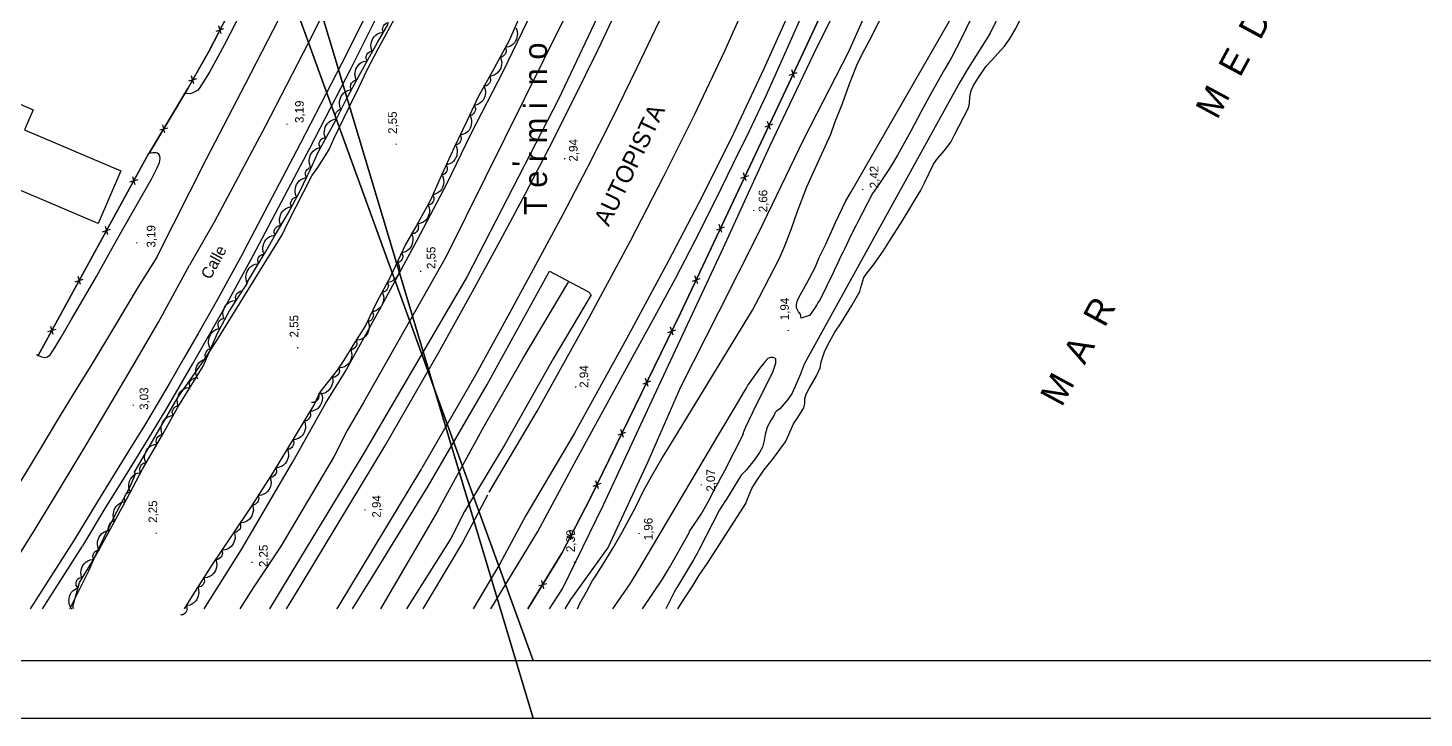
# Model space of a CAD drawing. Extents: x 731854 to 732444, y 4380981 to 4382008.
# Drawn here: x 732074.6 to 732317.5, y 4380981 to 4381101.1 of the extents above; entities that cross this region are included whole.
import ezdxf

# ---------------------------------------------------------------- set-up
doc = ezdxf.new("R2010")
doc.units = 0
doc.linetypes.add('DASHED', pattern=[0])
doc.linetypes.add('HIDDEN', pattern=[0])
doc.layers.get('0').update_dxf_attribs({"linetype": 'CONTINUOUS'})
for name, color, linetype in [('1', 7, 'CONTINUOUS'), ('14', 7, 'CONTINUOUS'), ('24', 7, 'CONTINUOUS'), ('25', 7, 'CONTINUOUS'), ('44', 7, 'CONTINUOUS'), ('48', 7, 'CONTINUOUS'), ('50', 7, 'CONTINUOUS'), ('53', 7, 'CONTINUOUS'), ('8', 7, 'CONTINUOUS'), ('9', 7, 'CONTINUOUS'), ('PATTERN_CLASS', 7, 'CONTINUOUS')]:
    doc.layers.add(name, color=color, linetype=linetype)

msp = doc.modelspace()

# ---------------------------------------------------------------- linework, layer by layer
at = {"layer": '1', "color": 0, "linetype": 'CONTINUOUS'}
for p, q in [((732107.36, 4381100.53), (732108.74, 4381100.99)), ((732108.26, 4381100.04), (732107.83, 4381101.44)), ((732103.49, 4381091.35), (732103.12, 4381092.75)), ((732207.07, 4381092.84), (732208.43, 4381093.35)), ((732207.99, 4381092.39), (732207.5, 4381093.77)), ((732102.61, 4381091.87), (732104.01, 4381092.27)), ((732097.59, 4381083.35), (732099, 4381083.72)), ((732098.46, 4381082.81), (732098.11, 4381084.22)), ((732202.86, 4381083.88), (732204.23, 4381084.39)), ((732203.78, 4381083.43), (732203.3, 4381084.8)), ((732076.44, 4381044.11), (732095.7, 4381079.3)), ((732199.56, 4381074.47), (732199.08, 4381075.85)), ((732092.39, 4381074.3), (732093.79, 4381074.72)), ((732093.28, 4381073.79), (732092.88, 4381075.19)), ((732198.65, 4381074.92), (732200.02, 4381075.43)), ((732087.64, 4381065.61), (732089.03, 4381066.04)), ((732088.52, 4381065.11), (732088.13, 4381066.51)), ((732194.44, 4381065.96), (732195.8, 4381066.47)), ((732195.35, 4381065.51), (732194.87, 4381066.89)), ((732082.89, 4381056.93), (732084.28, 4381057.35)), ((732083.77, 4381056.42), (732083.38, 4381057.82)), ((732190.22, 4381057.01), (732191.59, 4381057.51)), ((732191.14, 4381056.55), (732190.66, 4381057.93)), ((732079.02, 4381047.74), (732078.62, 4381049.14)), ((732186.87, 4381047.61), (732186.41, 4381048.99)), ((732078.13, 4381048.24), (732079.53, 4381048.67)), ((732185.96, 4381048.08), (732187.34, 4381048.56)), ((732181.63, 4381039.18), (732183, 4381039.66)), ((732182.54, 4381038.71), (732182.07, 4381040.09)), ((732177.29, 4381030.28), (732178.66, 4381030.77)), ((732178.2, 4381029.81), (732177.74, 4381031.19)), ((732173.86, 4381020.91), (732173.4, 4381022.29)), ((732172.95, 4381021.38), (732174.33, 4381021.87)), ((732168.45, 4381012.58), (732169.83, 4381013.03)), ((732169.34, 4381012.09), (732168.92, 4381013.48)), ((732077.19, 4381000), (732084.15, 4381010.92)), ((732163.49, 4381004.05), (732164.9, 4381004.41)), ((732164.35, 4381003.5), (732164.02, 4381004.92))]:
    msp.add_line(p, q, dxfattribs=at)
for points in [[(732199.21, 4381302.1), (732193.95, 4381281.55), (732187.92, 4381259.92), (732181.16, 4381237.73), (732174.2, 4381216.69), (732167.53, 4381198.19), (732161.12, 4381181.67), (732154.72, 4381166.03), (732147.83, 4381150.05), (732140.08, 4381133), (732132.07, 4381116.05), (732124.3, 4381100.21), (732115.92, 4381083.92), (732107.02, 4381067.27), (732102.77, 4381059.82)], [(732097.04, 4381061.21), (732105.71, 4381078.3), (732112.47, 4381091.38), (732118.28, 4381102.61), (732123.58, 4381112.98), (732128.58, 4381123.04), (732133.35, 4381133.01), (732137.92, 4381143.02), (732142.4, 4381153.17), (732146.91, 4381163.63), (732151.58, 4381174.71), (732156.42, 4381186.66), (732161.18, 4381199.07), (732165.59, 4381211.5), (732169.72, 4381223.84), (732173.75, 4381236.19), (732177.8, 4381249.05), (732181.93, 4381262.8), (732186.02, 4381277.19), (732189.92, 4381291.69)], [(732112.24, 4381062.32), (732122.06, 4381081), (732129.24, 4381094.92), (732135.11, 4381106.6), (732140.47, 4381117.6), (732145.85, 4381128.94), (732151.17, 4381140.44), (732156.25, 4381151.73), (732161.15, 4381163.05), (732165.95, 4381174.62), (732170.55, 4381186.15), (732174.86, 4381197.4), (732179.02, 4381208.87), (732183.18, 4381221.07), (732187.35, 4381233.92), (732191.48, 4381247.23), (732195.52, 4381260.94), (732199.41, 4381274.9), (732203.01, 4381288.56)], [(732113.83, 4381061.48), (732123.66, 4381080.17), (732130.85, 4381094.1), (732136.72, 4381105.8), (732142.09, 4381116.82), (732147.48, 4381128.19), (732152.81, 4381139.69), (732157.9, 4381151.01), (732162.81, 4381162.35), (732167.62, 4381173.94), (732172.23, 4381185.48), (732176.55, 4381196.77), (732180.72, 4381208.27), (732184.89, 4381220.5), (732189.07, 4381233.38), (732193.2, 4381246.71), (732197.25, 4381260.44), (732201.15, 4381274.42), (732204.75, 4381288.12)], [(732161.61, 4381000), (732167.5, 4381009.67), (732172.39, 4381019.08), (732188.16, 4381051.44), (732206.96, 4381091.42), (732222.44, 4381124.64), (732234.38, 4381153.59), (732242.84, 4381175.82)], [(732130.61, 4381148.84), (732131.48, 4381148.1), (732131.73, 4381147.48), (732131.35, 4381145.9), (732130.1, 4381142.56), (732128.11, 4381137.8), (732125.57, 4381132.16), (732122.71, 4381126.07), (732119.71, 4381119.83), (732116.62, 4381113.54), (732113.55, 4381107.36), (732110.83, 4381102.01), (732108.8, 4381098.1), (732107.34, 4381095.4), (732106.26, 4381093.5), (732105.45, 4381092.15), (732104.85, 4381091.17), (732104.45, 4381090.55), (732104.21, 4381090.26), (732104.04, 4381090.15), (732103.81, 4381090.03), (732103.47, 4381089.84), (732102.9, 4381089.63), (732101.79, 4381089.67)], [(732095.76, 4381079.27), (732102.45, 4381090.57), (732106.09, 4381096.98), (732109.51, 4381103.61)], [(732050.1, 4381097.89), (732075.54, 4381086.82), (732074.04, 4381083.38), (732090.82, 4381076.21), (732086.88, 4381067.07), (732068, 4381075.08)], [(732076.13, 4381044.28), (732076.44, 4381044.11), (732077.08, 4381043.85), (732077.61, 4381043.76), (732078.03, 4381043.88), (732078.49, 4381044.23), (732079.22, 4381045.26), (732080.44, 4381047.3), (732082.17, 4381050.27), (732084.29, 4381053.92), (732086.56, 4381057.86), (732088.74, 4381061.73), (732090.87, 4381065.53), (732092.95, 4381069.21), (732094.8, 4381072.44), (732096.17, 4381074.9), (732097.07, 4381076.61), (732097.53, 4381077.69), (732097.67, 4381078.35), (732097.58, 4381078.81), (732097.39, 4381079.11), (732097.18, 4381079.27), (732096.95, 4381079.34), (732096.68, 4381079.34), (732096.38, 4381079.33), (732096.08, 4381079.32), (732095.7, 4381079.3)], [(732097.04, 4381061.21), (732093.8, 4381056.01), (732089.53, 4381048.83), (732085.76, 4381042.6), (732082.54, 4381037.37), (732079.63, 4381032.58), (732076.89, 4381028.05), (732074.2, 4381023.62), (732071.15, 4381018.71), (732067.46, 4381012.89), (732063.48, 4381006.66), (732059.58, 4381000.55), (732059.23, 4381000)], [(732112.24, 4381062.32), (732107.37, 4381053.44), (732104.23, 4381047.92), (732101.71, 4381043.48), (732099.4, 4381039.46), (732097.14, 4381035.63), (732094.9, 4381031.91), (732092.63, 4381028.21), (732090.02, 4381023.98), (732086.74, 4381018.69), (732082.63, 4381011.9), (732075.05, 4381000)], [(732084.18, 4381010.98), (732088.28, 4381017.76), (732091.56, 4381023.05), (732094.16, 4381027.26), (732096.44, 4381030.98), (732098.69, 4381034.71), (732100.96, 4381038.56), (732103.27, 4381042.6), (732105.8, 4381047.04), (732108.94, 4381052.57), (732113.82, 4381061.46)], [(732067.31, 4381000), (732071.34, 4381006.52), (732075.9, 4381013.89), (732080.32, 4381021.13), (732084.53, 4381028.11), (732088.55, 4381034.88), (732092.71, 4381041.92), (732097.38, 4381049.9), (732102.77, 4381059.82)]]:
    msp.add_lwpolyline(points, dxfattribs=at)
at = {"layer": '14', "color": 0, "linetype": 'CONTINUOUS'}
for points in [[(732154.89, 4381020.3), (732163.21, 4381034.38), (732172.18, 4381050.57), (732179.42, 4381064.03), (732185.27, 4381075.27), (732190.6, 4381085.96), (732195.84, 4381097.09), (732201.22, 4381109.21), (732206.79, 4381122.08), (732212.46, 4381135.21), (732217.96, 4381148.26), (732223.01, 4381160.94), (732227.65, 4381173.12), (732231.94, 4381184.75), (732235.89, 4381195.96), (732239.61, 4381207.13), (732243.6, 4381219.59), (732248.43, 4381235.27), (732254.72, 4381257.6), (732261.07, 4381283.28), (732265.25, 4381301.25)], [(732273.25, 4381297.37), (732269.15, 4381281.44), (732261.96, 4381255.66), (732255.62, 4381233.14), (732250.75, 4381217.34), (732246.74, 4381204.78), (732242.99, 4381193.52), (732239, 4381182.21), (732234.68, 4381170.48), (732230, 4381158.19), (732224.9, 4381145.42), (732219.37, 4381132.3), (732213.67, 4381119.09), (732208.07, 4381106.16), (732202.64, 4381093.94), (732197.35, 4381082.69), (732191.96, 4381071.89), (732186.06, 4381060.54), (732178.75, 4381046.96), (732169.69, 4381030.59), (732161.22, 4381016.27)], [(732136.74, 4381028.33), (732146.05, 4381044.53), (732151.95, 4381055.23), (732156.75, 4381064.04), (732161.12, 4381072.17), (732165.31, 4381080.21), (732169.49, 4381088.5), (732173.81, 4381097.33), (732178.31, 4381106.85)], [(732143.21, 4381024.54), (732152.59, 4381040.85), (732158.52, 4381051.63), (732163.35, 4381060.48), (732167.76, 4381068.67), (732171.98, 4381076.79), (732176.21, 4381085.16), (732180.57, 4381094.08), (732185.11, 4381103.67)], [(732119.59, 4381000), (732122.18, 4381004.21), (732136.74, 4381028.33)], [(732128.39, 4381000), (732128.58, 4381000.31), (732143.16, 4381024.44)], [(732154.6, 4381019.8), (732150.2, 4381011.54), (732144.72, 4381002.31), (732143.31, 4381000)], [(732161.22, 4381016.27), (732156.74, 4381007.86), (732152.07, 4381000)]]:
    msp.add_lwpolyline(points, dxfattribs=at)
at = {"layer": '24', "color": 0, "linetype": 'CONTINUOUS'}
msp.add_lwpolyline([(732187.7, 4381000), (732188.66, 4381001.56), (732190.2, 4381003.83), (732191.41, 4381005.86), (732192.81, 4381007.94), (732199.51, 4381018.34), (732199.79, 4381019.17), (732200.57, 4381020.96), (732201.3, 4381022.17), (732202.64, 4381024.12), (732204.13, 4381026.02), (732206.43, 4381029.07), (732206.73, 4381029.83), (732207.81, 4381032.21), (732208.44, 4381033.1), (732209.59, 4381034.98), (732209.78, 4381035.71), (732209.78, 4381036.6), (732210, 4381037.35), (732210.5, 4381038.32), (732211.8, 4381040.54), (732212.41, 4381041.94), (732212.63, 4381042.98), (732213.18, 4381044.71), (732213.78, 4381045.96), (732214.97, 4381048.13), (732216.07, 4381049.79), (732217.95, 4381052.77), (732219.36, 4381055.23), (732219.5, 4381055.92), (732220.02, 4381057.64), (732220.43, 4381058.23), (732221.91, 4381060.12), (732223.41, 4381062.23), (732224.56, 4381064.12), (732226.7, 4381067.48), (732229.91, 4381072.71), (732230.56, 4381074.14), (732232.12, 4381077.35), (732232.84, 4381078.37), (732233.98, 4381079.67), (732235.13, 4381081.23), (732235.8, 4381082.46), (732238.26, 4381087.17), (732238.42, 4381087.96), (732238.45, 4381089.12), (732238.69, 4381090.21), (732239.09, 4381091.04), (732239.98, 4381092.48), (732241.33, 4381094.4), (732242.26, 4381095.39), (732244.52, 4381097.92), (732245.37, 4381099.15), (732246.47, 4381101.01), (732247.25, 4381102.67)], dxfattribs=at)
at = {"layer": '25', "color": 0, "linetype": 'HIDDEN'}
msp.add_line((732146.01, 4381017.17), (732135.94, 4381000), dxfattribs=at)
msp.add_lwpolyline([(732146.01, 4381017.17), (732154, 4381031.77), (732160.77, 4381043.64), (732168.74, 4381056.96)], dxfattribs=at)
at = {"layer": '44', "color": 0, "linetype": 'CONTINUOUS'}
for points in [[(732093.16, 4381023.79), (732100.73, 4381036.76), (732100.73, 4381036.76), (732105.22, 4381043.21), (732105.53, 4381043.67), (732107.48, 4381046.71), (732118.87, 4381065.11), (732119.93, 4381067.29), (732124.02, 4381075.34), (732125.04, 4381076.77), (732127.02, 4381079.94), (732127.85, 4381081.77), (732130.49, 4381087.32), (732132.22, 4381090.73), (732133.73, 4381093.9), (732135.57, 4381097.44), (732143.35, 4381111.79)], [(732170.23, 4381000), (732170.72, 4381001.03), (732171.79, 4381002.94), (732172.86, 4381004.94), (732172.86, 4381004.96), (732173.17, 4381005.41), (732174.7, 4381007.78), (732176.41, 4381010.6), (732177.97, 4381013.36), (732180.36, 4381017.77), (732181.73, 4381020.52), (732183.15, 4381023.13), (732184.89, 4381026.16), (732186.36, 4381028.48), (732200.69, 4381052), (732201.84, 4381054.16), (732205.39, 4381061.12), (732206.26, 4381063.15), (732207.45, 4381066.17), (732208.45, 4381069), (732210.12, 4381073.46), (732210.95, 4381075.23), (732214.26, 4381082.59), (732215, 4381084.61), (732216.31, 4381087.96), (732217.55, 4381091.35), (732218.82, 4381094.59), (732219.79, 4381096.66), (732220.99, 4381098.91), (732224.19, 4381105.17)], [(732209.1, 4381050.59), (732209.1, 4381050.59), (732208.99, 4381051.3), (732208.66, 4381051.67), (732208.33, 4381052.4), (732208.31, 4381052.98), (732208.51, 4381053.71), (732209, 4381054.71), (732210.13, 4381056.69), (732211.55, 4381059.38), (732212.28, 4381061.12), (732213.4, 4381063.46), (732215.11, 4381067.21), (732216.91, 4381070.98), (732217.84, 4381072.54), (732237.06, 4381106.11)], [(732243.87, 4381104.01), (732242.02, 4381100.15), (732241.25, 4381098.98), (732238.16, 4381094.1), (732236.75, 4381091.65), (732209.66, 4381042.6), (732208.94, 4381040.73), (732207.56, 4381037.56), (732206.81, 4381036.42), (732205.43, 4381034.82), (732204.76, 4381034.35), (732204.6, 4381034.19), (732204.42, 4381033.71), (732203.89, 4381032.92), (732203.24, 4381031.62), (732202.84, 4381030.37), (732202.72, 4381029.3), (732202.39, 4381028.15), (732201.9, 4381027.23), (732200.95, 4381025.86), (732199.63, 4381024.21), (732198.68, 4381023.27), (732196.16, 4381019.11), (732195.87, 4381018.69), (732194.92, 4381017.25), (732191.31, 4381010.19), (732191.08, 4381009.75), (732190.41, 4381008.56), (732187.77, 4381004.17), (732187.51, 4381003.73), (732187.06, 4381002.9), (732185.57, 4381000)], [(732238.59, 4381102.55), (732236.96, 4381099.21), (732235.24, 4381095.84), (732234.07, 4381093.87), (732231.71, 4381089.73), (732229.92, 4381086.44), (732228.19, 4381083.14), (732225.91, 4381078.96), (732224.58, 4381076.8), (732222.77, 4381074.03), (732221.53, 4381072.28), (732218.93, 4381067.21), (732218.69, 4381066.78), (732217.84, 4381065.11), (732216.67, 4381062.61), (732216.42, 4381062.14), (732215.96, 4381061.23), (732215.21, 4381059.6), (732215, 4381059.14), (732214.55, 4381058.16), (732213.83, 4381056.71), (732213.61, 4381056.25), (732213.37, 4381055.71), (732212.31, 4381053.67), (732212.05, 4381053.23), (732211.88, 4381052.92), (732211.46, 4381052.27), (732211.17, 4381051.86), (732210.57, 4381051.02), (732209.1, 4381050.59)], [(732181.51, 4381000), (732185.03, 4381005.19), (732186.23, 4381007.21), (732189.71, 4381013.32), (732189.68, 4381013.34), (732189.65, 4381013.38), (732189.96, 4381013.82), (732191.71, 4381016.46), (732192.98, 4381018.64), (732194.07, 4381020.78), (732195.84, 4381024.1), (732199.09, 4381030.48), (732199.03, 4381030.53), (732199.19, 4381030.96), (732199.53, 4381031.67), (732201.4, 4381035.69), (732202.68, 4381038.17), (732204.24, 4381041.35), (732204.73, 4381042.77), (732204.73, 4381043.48), (732204.29, 4381043.73), (732203.79, 4381043.76), (732203.34, 4381043.54), (732202.86, 4381043.05), (732201.9, 4381041.81), (732200.07, 4381039.3), (732199.84, 4381038.96), (732199.64, 4381038.5), (732199.02, 4381037.59), (732197.98, 4381035.79), (732194.61, 4381030.19), (732180.78, 4381006.73), (732179.6, 4381004.8), (732179.31, 4381004.36), (732176.33, 4381000)], [(732081.91, 4381000), (732083.18, 4381002.46), (732085.22, 4381006.63), (732086.33, 4381009.16), (732087.88, 4381012.48), (732089.53, 4381015.79), (732092.41, 4381021.27), (732093.34, 4381023.5), (732093.16, 4381023.79)]]:
    msp.add_lwpolyline(points, dxfattribs=at)
at = {"layer": '53', "color": 0, "linetype": 'CONTINUOUS'}
for points in [[(732134.54, 4381097.02), (732134.43, 4381097.22), (732134.35, 4381097.58), (732134.29, 4381098), (732134.33, 4381098.31), (732134.41, 4381098.62), (732134.49, 4381098.93), (732134.65, 4381099.25), (732134.87, 4381099.54), (732135.14, 4381099.83), (732135.46, 4381100.04), (732135.87, 4381100.22), (732136.22, 4381100.3), (732136.47, 4381100.3), (732136.38, 4381100.56), (732136.33, 4381100.85), (732136.36, 4381101.06), (732136.41, 4381101.27), (732136.54, 4381101.49), (732136.68, 4381101.66), (732136.87, 4381101.83), (732137.07, 4381101.94), (732137.27, 4381101.95), (732137.43, 4381101.96)], [(732159.51, 4381101.04), (732159.62, 4381100.84), (732159.71, 4381100.48), (732159.78, 4381100.07), (732159.76, 4381099.75), (732159.69, 4381099.43), (732159.61, 4381099.12), (732159.46, 4381098.81), (732159.25, 4381098.5), (732158.99, 4381098.21), (732158.67, 4381097.99), (732158.28, 4381097.8), (732157.92, 4381097.71), (732157.67, 4381097.7), (732157.77, 4381097.44), (732157.83, 4381097.16), (732157.81, 4381096.94), (732157.76, 4381096.74), (732157.64, 4381096.51), (732157.5, 4381096.34), (732157.31, 4381096.16), (732157.13, 4381096.05), (732156.92, 4381096.03), (732156.77, 4381096.02)], [(732131.81, 4381091.99), (732131.69, 4381092.19), (732131.6, 4381092.55), (732131.53, 4381092.96), (732131.55, 4381093.28), (732131.62, 4381093.59), (732131.7, 4381093.9), (732131.84, 4381094.22), (732132.06, 4381094.53), (732132.31, 4381094.82), (732132.63, 4381095.05), (732133.03, 4381095.23), (732133.38, 4381095.32), (732133.63, 4381095.34), (732133.53, 4381095.6), (732133.47, 4381095.88), (732133.49, 4381096.1), (732133.53, 4381096.3), (732133.66, 4381096.53), (732133.79, 4381096.7), (732133.98, 4381096.88), (732134.17, 4381096.99), (732134.37, 4381097.01), (732134.52, 4381097.03)], [(732156.77, 4381096.02), (732156.88, 4381095.82), (732156.97, 4381095.46), (732157.04, 4381095.05), (732157.02, 4381094.73), (732156.95, 4381094.41), (732156.87, 4381094.1), (732156.72, 4381093.79), (732156.51, 4381093.48), (732156.25, 4381093.19), (732155.93, 4381092.96), (732155.54, 4381092.78), (732155.18, 4381092.69), (732154.93, 4381092.68), (732155.03, 4381092.42), (732155.09, 4381092.13), (732155.07, 4381091.92), (732155.02, 4381091.72), (732154.9, 4381091.49), (732154.76, 4381091.31), (732154.57, 4381091.14), (732154.39, 4381091.03), (732154.18, 4381091.01), (732154.03, 4381091)], [(732129.09, 4381086.96), (732128.97, 4381087.16), (732128.88, 4381087.52), (732128.81, 4381087.93), (732128.83, 4381088.25), (732128.9, 4381088.56), (732128.98, 4381088.87), (732129.13, 4381089.19), (732129.34, 4381089.5), (732129.6, 4381089.79), (732129.91, 4381090.02), (732130.31, 4381090.2), (732130.67, 4381090.29), (732130.91, 4381090.31), (732130.81, 4381090.56), (732130.75, 4381090.85), (732130.78, 4381091.06), (732130.82, 4381091.27), (732130.94, 4381091.49), (732131.08, 4381091.67), (732131.27, 4381091.84), (732131.45, 4381091.96), (732131.66, 4381091.97), (732131.81, 4381091.99)], [(732153.88, 4381091.07), (732154.02, 4381090.88), (732154.13, 4381090.53), (732154.23, 4381090.12), (732154.22, 4381089.8), (732154.17, 4381089.48), (732154.12, 4381089.17), (732153.99, 4381088.84), (732153.8, 4381088.52), (732153.56, 4381088.21), (732153.25, 4381087.97), (732152.87, 4381087.76), (732152.52, 4381087.64), (732152.28, 4381087.61), (732152.39, 4381087.36), (732152.47, 4381087.08), (732152.46, 4381086.87), (732152.43, 4381086.66), (732152.32, 4381086.43), (732152.19, 4381086.24), (732152.02, 4381086.06), (732151.84, 4381085.93), (732151.64, 4381085.9), (732151.48, 4381085.88)], [(732126.45, 4381081.88), (732126.33, 4381082.09), (732126.24, 4381082.44), (732126.17, 4381082.86), (732126.2, 4381083.17), (732126.27, 4381083.49), (732126.35, 4381083.8), (732126.5, 4381084.12), (732126.71, 4381084.42), (732126.97, 4381084.71), (732127.29, 4381084.94), (732127.68, 4381085.12), (732128.04, 4381085.21), (732128.29, 4381085.22), (732128.19, 4381085.48), (732128.13, 4381085.77), (732128.15, 4381085.98), (732128.2, 4381086.19), (732128.32, 4381086.41), (732128.46, 4381086.59), (732128.65, 4381086.76), (732128.83, 4381086.87), (732129.04, 4381086.89), (732129.19, 4381086.91)], [(732151.5, 4381085.87), (732151.63, 4381085.67), (732151.74, 4381085.32), (732151.82, 4381084.91), (732151.81, 4381084.59), (732151.76, 4381084.27), (732151.69, 4381083.96), (732151.56, 4381083.64), (732151.36, 4381083.32), (732151.11, 4381083.02), (732150.81, 4381082.78), (732150.42, 4381082.58), (732150.07, 4381082.47), (732149.82, 4381082.45), (732149.93, 4381082.19), (732150, 4381081.91), (732149.99, 4381081.7), (732149.95, 4381081.49), (732149.84, 4381081.26), (732149.71, 4381081.08), (732149.53, 4381080.9), (732149.35, 4381080.78), (732149.15, 4381080.75), (732148.99, 4381080.73)], [(732123.9, 4381076.77), (732123.76, 4381076.96), (732123.65, 4381077.31), (732123.55, 4381077.72), (732123.56, 4381078.04), (732123.61, 4381078.36), (732123.66, 4381078.67), (732123.79, 4381079), (732123.98, 4381079.32), (732124.23, 4381079.63), (732124.53, 4381079.87), (732124.91, 4381080.08), (732125.26, 4381080.2), (732125.5, 4381080.22), (732125.39, 4381080.48), (732125.31, 4381080.76), (732125.32, 4381080.97), (732125.35, 4381081.18), (732125.46, 4381081.41), (732125.59, 4381081.6), (732125.76, 4381081.78), (732125.94, 4381081.91), (732126.14, 4381081.94), (732126.3, 4381081.96)], [(732148.98, 4381080.73), (732149.11, 4381080.54), (732149.22, 4381080.19), (732149.32, 4381079.78), (732149.32, 4381079.47), (732149.27, 4381079.15), (732149.22, 4381078.83), (732149.09, 4381078.51), (732148.9, 4381078.19), (732148.66, 4381077.88), (732148.36, 4381077.63), (732147.98, 4381077.42), (732147.63, 4381077.3), (732147.38, 4381077.27), (732147.5, 4381077.02), (732147.58, 4381076.74), (732147.57, 4381076.53), (732147.54, 4381076.32), (732147.44, 4381076.08), (732147.31, 4381075.9), (732147.14, 4381075.72), (732146.96, 4381075.59), (732146.76, 4381075.56), (732146.6, 4381075.53)], [(732121.45, 4381071.6), (732121.32, 4381071.79), (732121.21, 4381072.14), (732121.12, 4381072.55), (732121.13, 4381072.87), (732121.18, 4381073.19), (732121.24, 4381073.5), (732121.37, 4381073.83), (732121.56, 4381074.15), (732121.81, 4381074.45), (732122.11, 4381074.7), (732122.49, 4381074.9), (732122.84, 4381075.01), (732123.09, 4381075.04), (732122.98, 4381075.29), (732122.9, 4381075.57), (732122.91, 4381075.79), (732122.94, 4381075.99), (732123.05, 4381076.23), (732123.18, 4381076.41), (732123.36, 4381076.59), (732123.54, 4381076.72), (732123.74, 4381076.75), (732123.9, 4381076.77)], [(732146.59, 4381075.54), (732146.73, 4381075.35), (732146.85, 4381075), (732146.95, 4381074.59), (732146.96, 4381074.27), (732146.91, 4381073.95), (732146.86, 4381073.64), (732146.74, 4381073.31), (732146.55, 4381072.99), (732146.32, 4381072.67), (732146.02, 4381072.42), (732145.64, 4381072.21), (732145.3, 4381072.09), (732145.05, 4381072.05), (732145.17, 4381071.8), (732145.26, 4381071.52), (732145.25, 4381071.31), (732145.23, 4381071.1), (732145.12, 4381070.86), (732145, 4381070.68), (732144.83, 4381070.49), (732144.65, 4381070.36), (732144.45, 4381070.33), (732144.29, 4381070.3)], [(732118.68, 4381066.59), (732118.56, 4381066.79), (732118.47, 4381067.15), (732118.4, 4381067.56), (732118.42, 4381067.88), (732118.49, 4381068.2), (732118.57, 4381068.51), (732118.71, 4381068.83), (732118.93, 4381069.13), (732119.19, 4381069.42), (732119.5, 4381069.65), (732119.9, 4381069.84), (732120.25, 4381069.93), (732120.5, 4381069.94), (732120.4, 4381070.2), (732120.34, 4381070.48), (732120.36, 4381070.7), (732120.4, 4381070.9), (732120.53, 4381071.13), (732120.67, 4381071.31), (732120.85, 4381071.48), (732121.04, 4381071.59), (732121.24, 4381071.61), (732121.4, 4381071.63)], [(732144.23, 4381070.33), (732144.34, 4381070.13), (732144.44, 4381069.77), (732144.51, 4381069.36), (732144.48, 4381069.04), (732144.41, 4381068.73), (732144.34, 4381068.42), (732144.19, 4381068.1), (732143.98, 4381067.79), (732143.71, 4381067.5), (732143.4, 4381067.28), (732143, 4381067.09), (732142.65, 4381067), (732142.4, 4381066.99), (732142.5, 4381066.73), (732142.56, 4381066.44), (732142.54, 4381066.23), (732142.49, 4381066.03), (732142.37, 4381065.8), (732142.23, 4381065.62), (732142.04, 4381065.45), (732141.86, 4381065.34), (732141.65, 4381065.32), (732141.5, 4381065.3)], [(732115.76, 4381061.67), (732115.64, 4381061.88), (732115.56, 4381062.23), (732115.49, 4381062.65), (732115.52, 4381062.97), (732115.59, 4381063.28), (732115.67, 4381063.59), (732115.83, 4381063.9), (732116.04, 4381064.21), (732116.31, 4381064.5), (732116.63, 4381064.72), (732117.02, 4381064.9), (732117.38, 4381064.98), (732117.63, 4381065), (732117.53, 4381065.26), (732117.47, 4381065.54), (732117.5, 4381065.75), (732117.55, 4381065.96), (732117.67, 4381066.18), (732117.81, 4381066.36), (732118, 4381066.53), (732118.19, 4381066.64), (732118.39, 4381066.65), (732118.55, 4381066.67)], [(732141.28, 4381065.42), (732141.41, 4381065.23), (732141.52, 4381064.88), (732141.61, 4381064.47), (732141.61, 4381064.15), (732141.56, 4381063.83), (732141.5, 4381063.52), (732141.37, 4381063.19), (732141.18, 4381062.87), (732140.93, 4381062.57), (732140.63, 4381062.32), (732140.25, 4381062.12), (732139.9, 4381062), (732139.65, 4381061.98), (732139.76, 4381061.72), (732139.84, 4381061.44), (732139.83, 4381061.23), (732139.8, 4381061.02), (732139.69, 4381060.79), (732139.56, 4381060.6), (732139.39, 4381060.42), (732139.21, 4381060.3), (732139.01, 4381060.27), (732138.85, 4381060.24)], [(732112.79, 4381056.78), (732112.68, 4381056.99), (732112.61, 4381057.35), (732112.56, 4381057.77), (732112.59, 4381058.08), (732112.68, 4381058.39), (732112.77, 4381058.7), (732112.93, 4381059.01), (732113.15, 4381059.31), (732113.43, 4381059.59), (732113.75, 4381059.8), (732114.16, 4381059.97), (732114.52, 4381060.04), (732114.76, 4381060.05), (732114.68, 4381060.31), (732114.63, 4381060.59), (732114.66, 4381060.81), (732114.71, 4381061.01), (732114.85, 4381061.23), (732114.99, 4381061.4), (732115.18, 4381061.56), (732115.38, 4381061.67), (732115.58, 4381061.68), (732115.74, 4381061.69)], [(732138.98, 4381060.18), (732139.1, 4381059.97), (732139.19, 4381059.62), (732139.27, 4381059.2), (732139.24, 4381058.89), (732139.18, 4381058.57), (732139.1, 4381058.26), (732138.95, 4381057.94), (732138.74, 4381057.64), (732138.48, 4381057.34), (732138.17, 4381057.12), (732137.77, 4381056.93), (732137.42, 4381056.84), (732137.17, 4381056.82), (732137.27, 4381056.57), (732137.33, 4381056.28), (732137.31, 4381056.07), (732137.27, 4381055.86), (732137.14, 4381055.63), (732137, 4381055.46), (732136.82, 4381055.29), (732136.63, 4381055.17), (732136.43, 4381055.15), (732136.27, 4381055.14)], [(732108.77, 4381050.49), (732108.67, 4381050.7), (732108.61, 4381051.06), (732108.57, 4381051.48), (732108.62, 4381051.79), (732108.72, 4381052.1), (732108.82, 4381052.41), (732109, 4381052.71), (732109.24, 4381053), (732109.52, 4381053.26), (732109.85, 4381053.46), (732110.26, 4381053.61), (732110.63, 4381053.67), (732110.87, 4381053.67), (732110.8, 4381053.93), (732110.76, 4381054.22), (732110.8, 4381054.43), (732110.86, 4381054.63), (732111, 4381054.85), (732111.16, 4381055.01), (732111.36, 4381055.17), (732111.55, 4381055.27), (732111.76, 4381055.27), (732111.91, 4381055.27)], [(732136.19, 4381055.18), (732136.32, 4381054.98), (732136.43, 4381054.63), (732136.52, 4381054.22), (732136.51, 4381053.9), (732136.46, 4381053.58), (732136.4, 4381053.27), (732136.27, 4381052.95), (732136.07, 4381052.63), (732135.82, 4381052.33), (732135.52, 4381052.08), (732135.13, 4381051.88), (732134.78, 4381051.77), (732134.54, 4381051.75), (732134.65, 4381051.49), (732134.72, 4381051.21), (732134.71, 4381051), (732134.68, 4381050.79), (732134.56, 4381050.56), (732134.43, 4381050.38), (732134.26, 4381050.2), (732134.07, 4381050.07), (732133.87, 4381050.05), (732133.72, 4381050.02)], [(732106.43, 4381045.26), (732106.3, 4381045.45), (732106.17, 4381045.79), (732106.06, 4381046.2), (732106.06, 4381046.52), (732106.09, 4381046.84), (732106.14, 4381047.15), (732106.26, 4381047.48), (732106.44, 4381047.81), (732106.67, 4381048.12), (732106.97, 4381048.38), (732107.34, 4381048.6), (732107.69, 4381048.72), (732107.93, 4381048.76), (732107.81, 4381049.01), (732107.72, 4381049.29), (732107.72, 4381049.5), (732107.75, 4381049.71), (732107.85, 4381049.95), (732107.97, 4381050.14), (732108.14, 4381050.32), (732108.32, 4381050.46), (732108.51, 4381050.49), (732108.67, 4381050.52)], [(732133.8, 4381049.98), (732133.9, 4381049.77), (732133.97, 4381049.41), (732134.01, 4381048.99), (732133.96, 4381048.67), (732133.87, 4381048.36), (732133.78, 4381048.06), (732133.6, 4381047.75), (732133.37, 4381047.46), (732133.09, 4381047.19), (732132.76, 4381046.99), (732132.35, 4381046.83), (732131.99, 4381046.76), (732131.74, 4381046.77), (732131.82, 4381046.5), (732131.87, 4381046.22), (732131.83, 4381046), (732131.77, 4381045.8), (732131.63, 4381045.58), (732131.48, 4381045.42), (732131.28, 4381045.26), (732131.09, 4381045.16), (732130.89, 4381045.16), (732130.73, 4381045.15)], [(732104.2, 4381039.99), (732104.06, 4381040.18), (732103.94, 4381040.53), (732103.83, 4381040.93), (732103.82, 4381041.25), (732103.86, 4381041.57), (732103.91, 4381041.89), (732104.03, 4381042.22), (732104.21, 4381042.54), (732104.44, 4381042.86), (732104.73, 4381043.11), (732105.11, 4381043.33), (732105.45, 4381043.46), (732105.7, 4381043.5), (732105.58, 4381043.74), (732105.49, 4381044.02), (732105.49, 4381044.24), (732105.51, 4381044.44), (732105.62, 4381044.68), (732105.74, 4381044.87), (732105.91, 4381045.06), (732106.08, 4381045.19), (732106.28, 4381045.23), (732106.43, 4381045.26)], [(732130.79, 4381045.11), (732130.89, 4381044.9), (732130.95, 4381044.54), (732130.99, 4381044.12), (732130.94, 4381043.81), (732130.84, 4381043.5), (732130.74, 4381043.19), (732130.57, 4381042.89), (732130.33, 4381042.6), (732130.05, 4381042.33), (732129.71, 4381042.13), (732129.3, 4381041.98), (732128.94, 4381041.92), (732128.69, 4381041.93), (732128.77, 4381041.66), (732128.81, 4381041.38), (732128.77, 4381041.16), (732128.71, 4381040.96), (732128.56, 4381040.75), (732128.41, 4381040.58), (732128.21, 4381040.43), (732128.02, 4381040.33), (732127.81, 4381040.33), (732127.65, 4381040.33)], [(732100.84, 4381035.31), (732100.73, 4381035.52), (732100.66, 4381035.88), (732100.62, 4381036.3), (732100.66, 4381036.61), (732100.75, 4381036.92), (732100.84, 4381037.23), (732101.01, 4381037.54), (732101.24, 4381037.83), (732101.52, 4381038.11), (732101.85, 4381038.31), (732102.25, 4381038.47), (732102.62, 4381038.54), (732102.86, 4381038.54), (732102.78, 4381038.8), (732102.74, 4381039.09), (732102.77, 4381039.3), (732102.83, 4381039.51), (732102.97, 4381039.73), (732103.12, 4381039.89), (732103.31, 4381040.05), (732103.5, 4381040.16), (732103.71, 4381040.16), (732103.86, 4381040.17)], [(732127.55, 4381040.4), (732127.63, 4381040.19), (732127.66, 4381039.82), (732127.65, 4381039.4), (732127.58, 4381039.09), (732127.45, 4381038.79), (732127.32, 4381038.5), (732127.12, 4381038.21), (732126.86, 4381037.95), (732126.55, 4381037.71), (732126.2, 4381037.54), (732125.78, 4381037.43), (732125.41, 4381037.4), (732125.17, 4381037.43), (732125.22, 4381037.16), (732125.23, 4381036.87), (732125.17, 4381036.66), (732125.09, 4381036.47), (732124.93, 4381036.26), (732124.76, 4381036.12), (732124.55, 4381035.98), (732124.35, 4381035.9), (732124.14, 4381035.92), (732123.99, 4381035.93)], [(732125.61, 4381037.63), (732125.72, 4381037.42), (732125.8, 4381037.06), (732125.85, 4381036.65), (732125.82, 4381036.33), (732125.74, 4381036.02), (732125.65, 4381035.71), (732125.49, 4381035.4), (732125.26, 4381035.1), (732124.99, 4381034.82), (732124.67, 4381034.61), (732124.27, 4381034.44), (732123.91, 4381034.36), (732123.66, 4381034.36), (732123.75, 4381034.1), (732123.8, 4381033.81), (732123.77, 4381033.6), (732123.72, 4381033.39), (732123.58, 4381033.17), (732123.44, 4381033), (732123.25, 4381032.84), (732123.05, 4381032.73), (732122.85, 4381032.72), (732122.69, 4381032.71)], [(732098.07, 4381030.31), (732097.95, 4381030.51), (732097.86, 4381030.87), (732097.79, 4381031.28), (732097.82, 4381031.6), (732097.89, 4381031.92), (732097.97, 4381032.23), (732098.12, 4381032.54), (732098.33, 4381032.85), (732098.6, 4381033.14), (732098.91, 4381033.36), (732099.31, 4381033.54), (732099.67, 4381033.63), (732099.92, 4381033.64), (732099.82, 4381033.9), (732099.76, 4381034.18), (732099.79, 4381034.4), (732099.83, 4381034.6), (732099.95, 4381034.83), (732100.1, 4381035), (732100.28, 4381035.17), (732100.47, 4381035.29), (732100.67, 4381035.3), (732100.83, 4381035.32)], [(732122.69, 4381032.71), (732122.8, 4381032.5), (732122.88, 4381032.14), (732122.94, 4381031.73), (732122.9, 4381031.41), (732122.82, 4381031.1), (732122.73, 4381030.79), (732122.57, 4381030.48), (732122.35, 4381030.18), (732122.08, 4381029.9), (732121.75, 4381029.69), (732121.35, 4381029.52), (732120.99, 4381029.44), (732120.74, 4381029.44), (732120.83, 4381029.17), (732120.88, 4381028.89), (732120.85, 4381028.68), (732120.8, 4381028.47), (732120.67, 4381028.25), (732120.52, 4381028.08), (732120.33, 4381027.91), (732120.14, 4381027.81), (732119.94, 4381027.8), (732119.78, 4381027.79)], [(732095.18, 4381025.37), (732095.07, 4381025.58), (732094.99, 4381025.94), (732094.93, 4381026.35), (732094.96, 4381026.67), (732095.04, 4381026.98), (732095.13, 4381027.29), (732095.29, 4381027.6), (732095.51, 4381027.9), (732095.78, 4381028.18), (732096.1, 4381028.4), (732096.5, 4381028.57), (732096.86, 4381028.65), (732097.11, 4381028.66), (732097.02, 4381028.92), (732096.97, 4381029.2), (732097, 4381029.42), (732097.05, 4381029.62), (732097.18, 4381029.84), (732097.32, 4381030.01), (732097.51, 4381030.18), (732097.7, 4381030.29), (732097.91, 4381030.3), (732098.06, 4381030.31)], [(732119.75, 4381027.8), (732119.86, 4381027.6), (732119.93, 4381027.24), (732119.98, 4381026.82), (732119.94, 4381026.5), (732119.86, 4381026.19), (732119.76, 4381025.89), (732119.6, 4381025.58), (732119.37, 4381025.28), (732119.1, 4381025), (732118.77, 4381024.79), (732118.36, 4381024.63), (732118, 4381024.56), (732117.76, 4381024.56), (732117.84, 4381024.29), (732117.89, 4381024.01), (732117.85, 4381023.8), (732117.8, 4381023.59), (732117.67, 4381023.37), (732117.52, 4381023.2), (732117.32, 4381023.04), (732117.13, 4381022.94), (732116.93, 4381022.93), (732116.77, 4381022.92)], [(732092.48, 4381020.33), (732092.36, 4381020.53), (732092.26, 4381020.88), (732092.19, 4381021.3), (732092.2, 4381021.61), (732092.27, 4381021.93), (732092.34, 4381022.24), (732092.48, 4381022.56), (732092.69, 4381022.87), (732092.95, 4381023.17), (732093.26, 4381023.4), (732093.65, 4381023.59), (732094.01, 4381023.68), (732094.25, 4381023.7), (732094.15, 4381023.96), (732094.08, 4381024.24), (732094.11, 4381024.46), (732094.15, 4381024.66), (732094.27, 4381024.89), (732094.4, 4381025.07), (732094.58, 4381025.24), (732094.77, 4381025.36), (732094.97, 4381025.38), (732095.13, 4381025.4)], [(732116.75, 4381022.93), (732116.85, 4381022.73), (732116.92, 4381022.36), (732116.96, 4381021.95), (732116.91, 4381021.63), (732116.82, 4381021.32), (732116.72, 4381021.02), (732116.54, 4381020.71), (732116.31, 4381020.42), (732116.03, 4381020.15), (732115.7, 4381019.95), (732115.29, 4381019.8), (732114.93, 4381019.73), (732114.68, 4381019.74), (732114.76, 4381019.47), (732114.8, 4381019.18), (732114.76, 4381018.97), (732114.7, 4381018.77), (732114.56, 4381018.55), (732114.41, 4381018.39), (732114.21, 4381018.23), (732114.01, 4381018.13), (732113.81, 4381018.13), (732113.65, 4381018.13)], [(732089.75, 4381015.31), (732089.63, 4381015.51), (732089.54, 4381015.86), (732089.47, 4381016.28), (732089.5, 4381016.6), (732089.57, 4381016.91), (732089.65, 4381017.22), (732089.8, 4381017.54), (732090.01, 4381017.84), (732090.28, 4381018.13), (732090.59, 4381018.36), (732090.99, 4381018.54), (732091.35, 4381018.62), (732091.6, 4381018.64), (732091.5, 4381018.9), (732091.44, 4381019.18), (732091.46, 4381019.39), (732091.51, 4381019.6), (732091.63, 4381019.83), (732091.78, 4381020), (732091.96, 4381020.17), (732092.15, 4381020.28), (732092.35, 4381020.3), (732092.51, 4381020.31)], [(732113.66, 4381018.12), (732113.76, 4381017.91), (732113.81, 4381017.55), (732113.85, 4381017.13), (732113.79, 4381016.82), (732113.7, 4381016.51), (732113.59, 4381016.21), (732113.41, 4381015.9), (732113.17, 4381015.62), (732112.89, 4381015.35), (732112.55, 4381015.16), (732112.14, 4381015.01), (732111.78, 4381014.95), (732111.53, 4381014.96), (732111.6, 4381014.7), (732111.64, 4381014.41), (732111.6, 4381014.2), (732111.53, 4381014), (732111.39, 4381013.78), (732111.23, 4381013.62), (732111.03, 4381013.46), (732110.84, 4381013.37), (732110.63, 4381013.37), (732110.48, 4381013.37)], [(732087, 4381010.29), (732086.88, 4381010.49), (732086.79, 4381010.85), (732086.72, 4381011.26), (732086.75, 4381011.58), (732086.82, 4381011.89), (732086.9, 4381012.2), (732087.05, 4381012.52), (732087.26, 4381012.82), (732087.52, 4381013.12), (732087.84, 4381013.34), (732088.23, 4381013.52), (732088.59, 4381013.61), (732088.84, 4381013.63), (732088.74, 4381013.89), (732088.68, 4381014.17), (732088.7, 4381014.38), (732088.75, 4381014.59), (732088.87, 4381014.82), (732089.01, 4381014.99), (732089.2, 4381015.16), (732089.38, 4381015.28), (732089.59, 4381015.29), (732089.74, 4381015.31)], [(732110.47, 4381013.37), (732110.57, 4381013.16), (732110.63, 4381012.8), (732110.67, 4381012.38), (732110.62, 4381012.06), (732110.52, 4381011.76), (732110.41, 4381011.45), (732110.24, 4381011.15), (732110, 4381010.86), (732109.72, 4381010.6), (732109.38, 4381010.4), (732108.97, 4381010.25), (732108.61, 4381010.19), (732108.36, 4381010.2), (732108.44, 4381009.93), (732108.47, 4381009.65), (732108.43, 4381009.44), (732108.37, 4381009.24), (732108.22, 4381009.02), (732108.07, 4381008.86), (732107.87, 4381008.7), (732107.67, 4381008.6), (732107.47, 4381008.61), (732107.31, 4381008.6)], [(732084.07, 4381005.38), (732083.96, 4381005.59), (732083.89, 4381005.95), (732083.85, 4381006.36), (732083.89, 4381006.68), (732083.98, 4381006.99), (732084.07, 4381007.3), (732084.24, 4381007.6), (732084.47, 4381007.9), (732084.75, 4381008.17), (732085.08, 4381008.38), (732085.48, 4381008.54), (732085.84, 4381008.61), (732086.09, 4381008.61), (732086.01, 4381008.87), (732085.96, 4381009.16), (732086, 4381009.37), (732086.06, 4381009.57), (732086.19, 4381009.79), (732086.34, 4381009.96), (732086.54, 4381010.12), (732086.73, 4381010.22), (732086.93, 4381010.23), (732087.09, 4381010.23)], [(732107.3, 4381008.61), (732107.4, 4381008.4), (732107.46, 4381008.04), (732107.5, 4381007.62), (732107.46, 4381007.31), (732107.36, 4381007), (732107.26, 4381006.7), (732107.09, 4381006.39), (732106.86, 4381006.1), (732106.58, 4381005.83), (732106.24, 4381005.63), (732105.83, 4381005.48), (732105.47, 4381005.41), (732105.23, 4381005.42), (732105.3, 4381005.15), (732105.34, 4381004.86), (732105.3, 4381004.65), (732105.25, 4381004.45), (732105.1, 4381004.23), (732104.95, 4381004.07), (732104.75, 4381003.91), (732104.56, 4381003.81), (732104.36, 4381003.81), (732104.2, 4381003.81)], [(732082.33, 4380999.96), (732082.17, 4381000.13), (732082, 4381000.46), (732081.84, 4381000.84), (732081.79, 4381001.16), (732081.78, 4381001.48), (732081.79, 4381001.8), (732081.86, 4381002.14), (732082, 4381002.49), (732082.18, 4381002.83), (732082.44, 4381003.12), (732082.78, 4381003.39), (732083.11, 4381003.56), (732083.34, 4381003.64), (732083.19, 4381003.86), (732083.06, 4381004.13), (732083.04, 4381004.34), (732083.03, 4381004.55), (732083.1, 4381004.8), (732083.2, 4381005), (732083.34, 4381005.21), (732083.49, 4381005.37), (732083.68, 4381005.43), (732083.83, 4381005.48)], [(732104.12, 4381003.85), (732104.23, 4381003.65), (732104.31, 4381003.29), (732104.37, 4381002.87), (732104.33, 4381002.56), (732104.25, 4381002.24), (732104.16, 4381001.94), (732104, 4381001.62), (732103.78, 4381001.33), (732103.5, 4381001.05), (732103.18, 4381000.83), (732102.78, 4381000.66), (732102.42, 4381000.58), (732102.17, 4381000.58), (732102.26, 4381000.32), (732102.31, 4381000.03), (732102.28, 4380999.82), (732102.23, 4380999.62), (732102.1, 4380999.39), (732101.95, 4380999.22), (732101.76, 4380999.06), (732101.57, 4380998.95), (732101.36, 4380998.94), (732101.21, 4380998.93)]]:
    msp.add_lwpolyline(points, dxfattribs=at)
at = {"layer": '8', "color": 0, "linetype": 'CONTINUOUS'}
msp.add_line((732165.33, 4381000), (732167.6, 4381003.48), dxfattribs=at)
at = {"layer": '8', "color": 0, "linetype": 'DASHED'}
msp.add_line((732169.03, 4381001.63), (732168.03, 4381000), dxfattribs=at)
at = {"layer": '8', "color": 0, "linetype": 'CONTINUOUS'}
for points in [[(732259.32, 4381495.64), (732259.42, 4381484.78), (732258.37, 4381469.81), (732258.61, 4381455.39), (732258.85, 4381440.08), (732256.97, 4381419.41), (732253.96, 4381390.8), (732249.06, 4381357.61), (732242.04, 4381320.87), (732233.02, 4381280.71), (732224.77, 4381247.16), (732211.36, 4381206.19), (732198.58, 4381172.91), (732183.69, 4381137.67), (732167.71, 4381102.38), (732147.36, 4381061.34), (732133.02, 4381035.92), (732130.16, 4381031.05)], [(732225.18, 4381114.6), (732217.36, 4381096.94), (732209.55, 4381081.65), (732201.65, 4381065.34), (732194.74, 4381051.62), (732188.12, 4381038.57), (732182.45, 4381025.56), (732175.54, 4381010.76), (732169.03, 4381001.63)], [(732130.16, 4381031.05), (732127.87, 4381026.48), (732118.59, 4381010.82), (732113.8, 4381003.69), (732111.51, 4381000)]]:
    msp.add_lwpolyline(points, dxfattribs=at)
at = {"layer": '8', "color": 0, "linetype": 'DASHED'}
for points in [[(732167.6, 4381003.48), (732174.76, 4381018.09), (732183.97, 4381037.94), (732195.6, 4381062.85), (732203.7, 4381080.5), (732211.27, 4381096.46), (732218.29, 4381110.6), (732226, 4381128.23), (732232.73, 4381144.42), (732242.26, 4381168.36), (732251.23, 4381194.34), (732258.36, 4381216.76), (732266.73, 4381240.59), (732272.4, 4381266.42), (732279.48, 4381296.41), (732286.64, 4381328.21), (732293, 4381365.33), (732298.18, 4381398.21), (732302.57, 4381434.89), (732305.52, 4381476.26)], [(732126.4, 4381035.75), (732129.81, 4381041.23), (732135.77, 4381052.04), (732142.35, 4381064.17), (732147.57, 4381074.1), (732151.76, 4381082.69), (732157.38, 4381093.59), (732163.11, 4381105.48), (732168.18, 4381116.58), (732172.97, 4381128.42), (732178.28, 4381140.48), (732184.61, 4381154.31), (732185.43, 4381156.21), (732188.83, 4381164.17), (732193.39, 4381175.36), (732197.37, 4381184.91), (732201.18, 4381194.51), (732204.85, 4381205.07), (732209.67, 4381218.16), (732214.46, 4381232.3), (732221.39, 4381255.78), (732228.11, 4381281.14), (732232.99, 4381302.55)], [(732105.28, 4381000), (732111.79, 4381010.31), (732120.69, 4381025.57), (732126.4, 4381035.75)]]:
    msp.add_lwpolyline(points, dxfattribs=at)
at = {"layer": '9', "color": 0, "linetype": 'HIDDEN'}
msp.add_line((732155.13, 4381000), (732163.32, 4381013.48), dxfattribs=at)
for points in [[(732264.99, 4381500.09), (732264.47, 4381481.69), (732262.23, 4381451.04), (732258.94, 4381414.84), (732256.14, 4381389.89), (732252.67, 4381365.23), (732247.39, 4381334.23), (732241.18, 4381304.36), (732235.09, 4381277.88), (732229.03, 4381251.59), (732228.02, 4381245.67), (732224.64, 4381232.39), (732214.02, 4381200.91), (732200.13, 4381163.41), (732181.95, 4381120.46), (732166.9, 4381088.71), (732151.06, 4381057.86), (732132.92, 4381026.81)], [(732163.32, 4381013.48), (732170.04, 4381026), (732175.39, 4381035.71), (732179.82, 4381043.8), (732183.69, 4381050.88), (732187.25, 4381057.46), (732190.72, 4381064.09), (732194.18, 4381071.02), (732197.37, 4381077.54), (732200.13, 4381083.19), (732203.08, 4381089.46), (732206.8, 4381097.73), (732210.87, 4381106.98), (732214.77, 4381115.88), (732218.53, 4381124.38), (732222.3, 4381132.82), (732226.31, 4381142.06), (732230.6, 4381152.5), (732234.39, 4381162.17)], [(732144.28, 4381021.34), (732154.52, 4381039.06), (732165.35, 4381058.78), (732172.14, 4381055.14), (732172.6, 4381054.63), (732166.01, 4381043.48), (732157.58, 4381028.6), (732150.56, 4381016.92)], [(732132.92, 4381026.81), (732121.86, 4381008.64), (732116.64, 4381000)], [(732131.07, 4381000), (732134.62, 4381005.67), (732144.28, 4381021.34)], [(732150.56, 4381016.92), (732148.19, 4381012.25), (732140.49, 4381000)]]:
    msp.add_lwpolyline(points, dxfattribs=at)
at = {"layer": 'PATTERN_CLASS', "color": 0, "linetype": 'CONTINUOUS'}
msp.add_line((732095.7, 4381079.3), (732076.44, 4381044.11), dxfattribs=at)
for points in [[(732242.84, 4381175.82), (732234.38, 4381153.59), (732222.44, 4381124.64), (732206.96, 4381091.42), (732188.16, 4381051.44), (732172.39, 4381019.08), (732167.5, 4381009.67), (732161.61, 4381000)], [(732161, 4381105.01), (732158.35, 4381098.92), (732155.36, 4381093.44), (732152.96, 4381089.07), (732151.06, 4381084.96), (732148.76, 4381080.26), (732146.33, 4381074.94), (732144.66, 4381071.13), (732142.25, 4381066.69), (732140.32, 4381063.38), (732137.71, 4381057.81), (732135.35, 4381053.42), (732133.38, 4381049.32), (732131.16, 4381045.83), (732129.59, 4381043.28), (732128.45, 4381041.54), (732125.42, 4381037.73)], [(732109.51, 4381103.61), (732106.09, 4381096.98), (732102.45, 4381090.57), (732095.76, 4381079.27)], [(732112.9, 4381056.77), (732112.86, 4381056.88), (732114.25, 4381059.21), (732116.2, 4381062.46), (732117.54, 4381064.86), (732119.85, 4381068.76), (732121.95, 4381072.65), (732123.83, 4381076.63), (732125.2, 4381079.59), (732128.12, 4381084.94), (732129.87, 4381088.4), (732131.91, 4381092.17), (732133.45, 4381095.03), (732135.45, 4381098.57), (732137.31, 4381101.76)], [(732082.64, 4381000), (732082.44, 4381000.35), (732083.6, 4381004.62), (732086.1, 4381008.64), (732089.21, 4381014.33), (732091.85, 4381019.12), (732094.57, 4381024.33), (732098.11, 4381030.39), (732100.72, 4381035.12), (732105.15, 4381042.23), (732107.59, 4381047.98), (732109.68, 4381051.87), (732112.9, 4381056.77)], [(732125.42, 4381037.73), (732124.46, 4381035.69), (732120.97, 4381029.8), (732117.3, 4381023.79), (732113.56, 4381017.98), (732110.05, 4381012.73), (732106.6, 4381007.53), (732102.9, 4381001.79), (732101.84, 4381000)]]:
    msp.add_lwpolyline(points, dxfattribs=at)

# ---------------------------------------------------------------- texts
at = {"layer": '48', "color": 0, "linetype": 'CONTINUOUS'}
for s, p in [(' 3,19', (732122.61, 4381083.98)), (' 2,55', (732138.81, 4381082.09)), ('.', (732119.81, 4381084.05)), ('.', (732138.81, 4381080.59)), (' 2,94', (732170.24, 4381077.28)), ('.', (732168.14, 4381078.05)), (' 2,42', (732222.57, 4381072.63)), ('.', (732219.95, 4381072.69)), (' 2,66', (732203.23, 4381068.45)), ('.', (732200.96, 4381069.03)), (' 3,19', (732096.82, 4381062.31)), ('.', (732093.68, 4381063.42)), (' 2,55', (732145.52, 4381058.57)), ('.', (732143.08, 4381058.46)), (' 1,94', (732206.99, 4381049.67)), (' 2,55', (732121.68, 4381046.67)), ('.', (732206.99, 4381048.17)), ('.', (732121.68, 4381045.17)), (' 2,94', (732172.09, 4381037.91)), (' 3,03', (732095.57, 4381034.06)), ('.', (732170, 4381038.32)), ('.', (732093.12, 4381035.17)), (' 2,07', (732194.14, 4381019.84)), (' 2,94', (732136.02, 4381015.32)), ('.', (732191.87, 4381021.3)), (' 2,25', (732097.12, 4381014.41)), ('.', (732133.4, 4381016.96)), (' 1,96', (732183.29, 4381011.38)), ('.', (732097.12, 4381012.91)), (' 2,30', (732169.77, 4381009.32)), ('.', (732181.02, 4381012.84)), (' 2,25', (732116.35, 4381006.71)), ('.', (732113.74, 4381007.82)), ('.', (732169.77, 4381007.82))]:
    msp.add_text(s, height=1.5, rotation=90, dxfattribs=at).set_placement(p)
at = {"layer": '50', "color": 0, "linetype": 'CONTINUOUS'}
for s, height, rotation, p in [('T e r m i  n o                                         M u n i  c i  p a l                                              d e                          M a s s a l  f a s a r', 4, 90, (732164.92, 4381068.52)), ('M  A  R                      M  E  D  I     T  E  R  R  A  N  E  O', 4.5, 61.6104, (732254.45, 4381034.97)), ('AUTOPISTA', 3, 64.2658, (732175.66, 4381066.39)), ("'", 4, 90, (732162.9, 4381076.94)), ('Calle', 2, 61.2586, (732106.36, 4381057.18))]:
    msp.add_text(s, height=height, rotation=rotation, dxfattribs=at).set_placement(p)

# ---------------------------------------------------------------- meshes
at = {"color": 0, "linetype": 'CONTINUOUS'}
mesh = msp.add_polyface(dxfattribs=at)
corners = [(732162.5, 4380981), (731854.5, 4382007.5), (732444, 4380981), (732444, 4382007.5), (731854.5, 4380981)]
mesh.append_faces([[corners[k] for k in face] for face in [(0, 1, 4), (1, 0, 2, 3)]], dxfattribs={"vtx0": -1, "color": 0})
mesh = msp.add_polyface(dxfattribs=at)
corners = [(732434, 4380991), (732162.5, 4381811), (732162.5, 4380991), (731864.5, 4381811), (732434, 4381811), (731864.5, 4380991)]
mesh.append_faces([[corners[k] for k in face] for face in [(1, 0, 4), (2, 3, 5)]], dxfattribs={"vtx0": -1, "color": 0})
mesh.append_faces([[corners[k] for k in face] for face in [(0, 1, 3, 2)]], dxfattribs={"vtx0": -1, "vtx2": -1, "color": 0})

doc.saveas('drawing.dxf')
